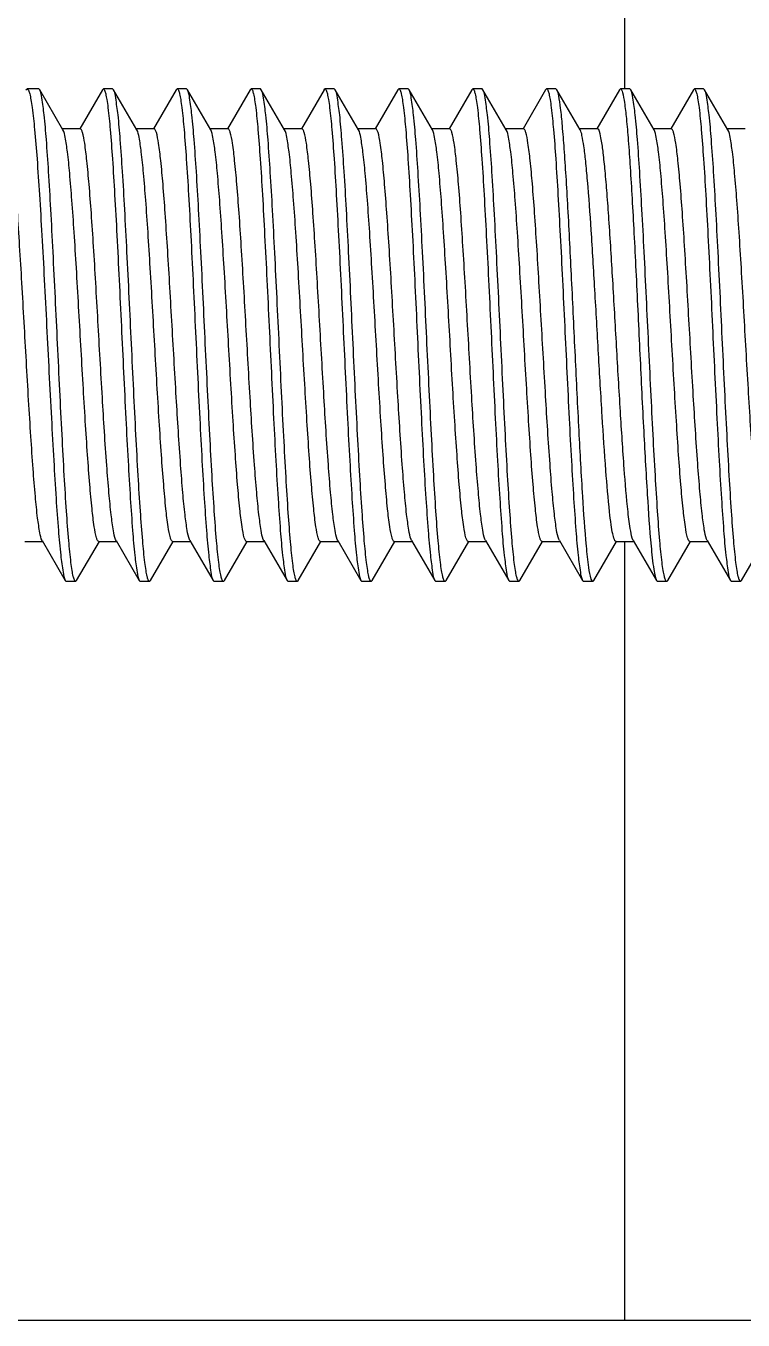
# Model space of a CAD drawing. Extents: x 27938 to 1042331, y -235042 to 1535213.
# Drawn here: x 704591.8 to 704721.3, y 745206.8 to 745440.6 of the extents above; entities that cross this region are included whole.
import ezdxf

# ---------------------------------------------------------------- set-up
doc = ezdxf.new("R2010")
doc.units = 0
doc.header["$LTSCALE"] = 1000
doc.header["$MEASUREMENT"] = 0

msp = doc.modelspace()

# ---------------------------------------------------------------- linework, layer by layer
at = {"linetype": 'Continuous'}
for p, q in [((704699.99, 745429.21), (704699.99, 745562.67)), ((704591.79, 745429.02), (704592, 745429.21)), ((704594.1, 745429.21), (704592, 745429.21)), ((704594.1, 745429.21), (704592, 745429.21)), ((704592, 745429.21), (704592.03, 745429.2)), ((704594.28, 745429.06), (704594.1, 745429.21)), ((704598.49, 745421.82), (704594.28, 745429.06)), ((704605.6, 745429.06), (704601.51, 745422)), ((704605.6, 745429.06), (704605.78, 745429.21)), ((704607.45, 745429.21), (704605.78, 745429.21)), ((704607.45, 745429.21), (704605.78, 745429.21)), ((704605.78, 745429.21), (704605.8, 745429.2)), ((704607.62, 745429.06), (704607.45, 745429.21)), ((704611.83, 745421.82), (704607.62, 745429.06)), ((704618.95, 745429.06), (704614.86, 745422)), ((704618.95, 745429.06), (704619.12, 745429.21)), ((704620.79, 745429.21), (704619.12, 745429.21)), ((704620.79, 745429.21), (704619.12, 745429.21)), ((704619.12, 745429.21), (704619.15, 745429.2)), ((704620.97, 745429.06), (704620.79, 745429.21)), ((704625.18, 745421.82), (704620.97, 745429.06)), ((704632.29, 745429.06), (704628.2, 745422)), ((704632.29, 745429.06), (704632.47, 745429.21)), ((704634.14, 745429.21), (704632.47, 745429.21)), ((704634.14, 745429.21), (704632.47, 745429.21)), ((704632.47, 745429.21), (704632.49, 745429.2)), ((704634.31, 745429.06), (704634.14, 745429.21)), ((704638.52, 745421.82), (704634.31, 745429.06)), ((704645.64, 745429.06), (704641.55, 745422)), ((704645.64, 745429.06), (704645.81, 745429.21)), ((704647.49, 745429.21), (704645.81, 745429.21)), ((704647.49, 745429.21), (704645.81, 745429.21)), ((704645.81, 745429.21), (704645.84, 745429.2)), ((704647.66, 745429.06), (704647.49, 745429.21)), ((704651.87, 745421.82), (704647.66, 745429.06)), ((704658.99, 745429.06), (704654.9, 745422)), ((704658.99, 745429.06), (704659.16, 745429.21)), ((704660.83, 745429.21), (704659.16, 745429.21)), ((704660.83, 745429.21), (704659.16, 745429.21)), ((704659.16, 745429.21), (704659.19, 745429.2)), ((704661.01, 745429.06), (704660.83, 745429.21)), ((704665.22, 745421.82), (704661.01, 745429.06)), ((704672.33, 745429.06), (704668.24, 745422)), ((704672.33, 745429.06), (704672.51, 745429.21)), ((704674.18, 745429.21), (704672.51, 745429.21)), ((704674.18, 745429.21), (704672.51, 745429.21)), ((704672.51, 745429.21), (704672.53, 745429.2)), ((704674.35, 745429.06), (704674.18, 745429.21)), ((704678.56, 745421.82), (704674.35, 745429.06)), ((704685.68, 745429.06), (704681.59, 745422)), ((704685.68, 745429.06), (704685.85, 745429.21)), ((704687.52, 745429.21), (704685.85, 745429.21)), ((704687.52, 745429.21), (704685.85, 745429.21)), ((704685.85, 745429.21), (704685.88, 745429.2)), ((704687.7, 745429.06), (704687.52, 745429.21)), ((704691.91, 745421.82), (704687.7, 745429.06)), ((704699.02, 745429.06), (704694.93, 745422)), ((704699.02, 745429.06), (704699.2, 745429.21)), ((704700.87, 745429.21), (704699.2, 745429.21)), ((704700.87, 745429.21), (704699.2, 745429.21)), ((704699.2, 745429.21), (704699.22, 745429.2)), ((704701.05, 745429.06), (704700.87, 745429.21)), ((704705.26, 745421.82), (704701.05, 745429.06)), ((704712.37, 745429.06), (704708.28, 745422)), ((704712.37, 745429.06), (704712.55, 745429.21)), ((704714.22, 745429.21), (704712.55, 745429.21)), ((704714.22, 745429.21), (704712.55, 745429.21)), ((704712.55, 745429.21), (704712.57, 745429.2)), ((704714.39, 745429.06), (704714.22, 745429.21)), ((704718.6, 745421.82), (704714.39, 745429.06)), ((704601.61, 745422), (704598.38, 745422)), ((704614.96, 745422), (704611.73, 745422)), ((704628.31, 745422), (704625.07, 745422)), ((704641.65, 745422), (704638.42, 745422)), ((704655, 745422), (704651.77, 745422)), ((704668.35, 745422), (704665.11, 745422)), ((704681.69, 745422), (704678.46, 745422)), ((704695.04, 745422), (704691.81, 745422)), ((704708.38, 745422), (704705.15, 745422)), ((704721.73, 745422), (704718.5, 745422)), ((704591.6, 745347.42), (704594.83, 745347.42)), ((704594.73, 745347.6), (704598.91, 745340.39)), ((704600.95, 745340.38), (704605.06, 745347.44)), ((704604.95, 745347.44), (704608.18, 745347.44)), ((704608.08, 745347.62), (704608, 745347.79)), ((704608.08, 745347.62), (704612.27, 745340.38)), ((704614.29, 745340.38), (704618.4, 745347.44)), ((704618.3, 745347.44), (704621.53, 745347.44)), ((704621.43, 745347.62), (704621.34, 745347.8)), ((704621.43, 745347.62), (704625.62, 745340.38)), ((704627.64, 745340.38), (704631.75, 745347.44)), ((704631.64, 745347.44), (704634.88, 745347.44)), ((704634.77, 745347.62), (704634.68, 745347.81)), ((704634.77, 745347.62), (704638.97, 745340.38)), ((704640.99, 745340.38), (704645.09, 745347.44)), ((704644.99, 745347.44), (704648.22, 745347.44)), ((704648.12, 745347.62), (704648.03, 745347.81)), ((704648.12, 745347.62), (704652.31, 745340.38)), ((704654.33, 745340.38), (704658.44, 745347.44)), ((704658.34, 745347.44), (704661.57, 745347.44)), ((704661.46, 745347.62), (704661.37, 745347.82)), ((704661.46, 745347.62), (704665.66, 745340.38)), ((704667.68, 745340.38), (704671.79, 745347.44)), ((704671.68, 745347.44), (704674.91, 745347.44)), ((704674.81, 745347.62), (704674.71, 745347.83)), ((704674.81, 745347.62), (704679, 745340.38)), ((704681.03, 745340.38), (704685.13, 745347.44)), ((704685.03, 745347.44), (704688.26, 745347.44)), ((704688.16, 745347.62), (704688.05, 745347.84)), ((704688.16, 745347.62), (704692.35, 745340.38)), ((704694.37, 745340.38), (704698.48, 745347.44)), ((704698.37, 745347.44), (704701.61, 745347.44)), ((704699.99, 745206.77), (704699.99, 745347.44)), ((704701.5, 745347.62), (704705.7, 745340.38)), ((704707.72, 745340.38), (704711.83, 745347.44)), ((704711.72, 745347.44), (704714.95, 745347.44)), ((704714.85, 745347.62), (704714.74, 745347.86)), ((704714.85, 745347.62), (704719.04, 745340.38)), ((704721.06, 745340.38), (704725.17, 745347.44)), ((704598.91, 745340.39), (704599.09, 745340.23)), ((704600.77, 745340.23), (704599.09, 745340.23)), ((704600.77, 745340.23), (704599.09, 745340.23)), ((704600.77, 745340.23), (704600.75, 745340.24)), ((704600.95, 745340.38), (704600.77, 745340.23)), ((704612.27, 745340.38), (704612.45, 745340.23)), ((704614.12, 745340.23), (704612.45, 745340.23)), ((704614.12, 745340.23), (704612.45, 745340.23)), ((704614.12, 745340.23), (704614.1, 745340.24)), ((704614.29, 745340.38), (704614.12, 745340.23)), ((704625.62, 745340.38), (704625.79, 745340.23)), ((704627.47, 745340.23), (704625.79, 745340.23)), ((704627.47, 745340.23), (704625.79, 745340.23)), ((704627.47, 745340.23), (704627.44, 745340.24)), ((704627.64, 745340.38), (704627.47, 745340.23)), ((704638.97, 745340.38), (704639.14, 745340.23)), ((704640.81, 745340.23), (704639.14, 745340.23)), ((704640.81, 745340.23), (704639.14, 745340.23)), ((704640.99, 745340.38), (704640.93, 745340.3)), ((704652.31, 745340.38), (704652.49, 745340.23)), ((704654.16, 745340.23), (704652.49, 745340.23)), ((704654.16, 745340.23), (704652.49, 745340.23)), ((704654.16, 745340.23), (704654.13, 745340.24)), ((704654.33, 745340.38), (704654.16, 745340.23)), ((704665.66, 745340.38), (704665.83, 745340.23)), ((704667.51, 745340.23), (704665.83, 745340.23)), ((704667.51, 745340.23), (704665.83, 745340.23)), ((704667.51, 745340.23), (704667.48, 745340.24)), ((704667.68, 745340.38), (704667.51, 745340.23)), ((704679, 745340.38), (704679.18, 745340.23)), ((704680.85, 745340.23), (704679.18, 745340.23)), ((704680.85, 745340.23), (704679.18, 745340.23)), ((704680.85, 745340.23), (704680.83, 745340.24)), ((704681.03, 745340.38), (704680.85, 745340.23)), ((704692.35, 745340.38), (704692.53, 745340.23)), ((704694.2, 745340.23), (704692.53, 745340.23)), ((704694.2, 745340.23), (704692.53, 745340.23)), ((704694.37, 745340.38), (704694.2, 745340.23)), ((704705.7, 745340.38), (704705.87, 745340.23)), ((704707.54, 745340.23), (704705.87, 745340.23)), ((704707.54, 745340.23), (704705.87, 745340.23)), ((704707.54, 745340.23), (704707.52, 745340.24)), ((704707.72, 745340.38), (704707.54, 745340.23)), ((704719.04, 745340.38), (704719.22, 745340.23)), ((704720.89, 745340.23), (704719.22, 745340.23)), ((704720.89, 745340.23), (704719.22, 745340.23)), ((704720.89, 745340.23), (704720.87, 745340.24)), ((704721.06, 745340.38), (704720.89, 745340.23)), ((701386.55, 745206.77), (704742.35, 745206.77))]:
    msp.add_line(p, q, dxfattribs=at)
for points, knots in [([(704592.03, 745429.2), (704592.14, 745429.18), (704592.33, 745428.83), (704592.52, 745428.2), (704592.73, 745427.13), (704593.05, 745425), (704593.42, 745421.43), (704593.84, 745416.19), (704594.27, 745409.81), (704594.69, 745402.53), (704595.12, 745394.6), (704595.68, 745383.59), (704596.23, 745372.7), (704596.8, 745362.32), (704597.2, 745355.57), (704597.62, 745349.88), (704597.99, 745345.41), (704598.42, 745342.42), (704598.65, 745340.84), (704598.91, 745340.39)], [0, 0, 0, 0, 0.003757, 0.011459, 0.023431, 0.039645, 0.084295, 0.143914, 0.216389, 0.299127, 0.389148, 0.483213, 0.6699, 0.755792, 0.832518, 0.897325, 0.947898, 0.982465, 1, 1, 1, 1]), ([(704600.75, 745340.24), (704600.65, 745340.26), (704600.48, 745340.62), (704600.31, 745341.24), (704600.11, 745342.31), (704599.82, 745344.45), (704599.48, 745348.03), (704599.09, 745353.27), (704598.7, 745359.65), (704598.31, 745366.94), (704597.91, 745374.87), (704597.38, 745385.9), (704596.86, 745396.79), (704596.32, 745407.17), (704595.93, 745413.92), (704595.53, 745419.61), (704595.18, 745424.06), (704594.75, 745427.04), (704594.53, 745428.61), (704594.28, 745429.06)], [0, 0, 0, 0, 0.003606, 0.011247, 0.023193, 0.039402, 0.084085, 0.143775, 0.216346, 0.299193, 0.389328, 0.483499, 0.670339, 0.756262, 0.83298, 0.897737, 0.948216, 0.982646, 1, 1, 1, 1]), ([(704605.8, 745429.2), (704605.9, 745429.18), (704606.07, 745428.82), (704606.24, 745428.2), (704606.44, 745427.13), (704606.73, 745424.99), (704607.07, 745421.41), (704607.46, 745416.17), (704607.85, 745409.79), (704608.24, 745402.5), (704608.64, 745394.57), (704609.17, 745383.55), (704609.68, 745372.65), (704610.23, 745362.28), (704610.62, 745355.53), (704611.02, 745349.84), (704611.37, 745345.38), (704611.8, 745342.41), (704612.01, 745340.83), (704612.27, 745340.38)], [0, 0, 0, 0, 0.003609, 0.011254, 0.023202, 0.039414, 0.084098, 0.143785, 0.216347, 0.299182, 0.389307, 0.483468, 0.670283, 0.756201, 0.832921, 0.897684, 0.948173, 0.982621, 1, 1, 1, 1]), ([(704614.1, 745340.24), (704613.99, 745340.26), (704613.83, 745340.62), (704613.65, 745341.24), (704613.46, 745342.31), (704613.17, 745344.45), (704612.83, 745348.03), (704612.44, 745353.27), (704612.05, 745359.65), (704611.65, 745366.94), (704611.25, 745374.88), (704610.73, 745385.9), (704610.21, 745396.79), (704609.67, 745407.17), (704609.28, 745413.92), (704608.88, 745419.61), (704608.52, 745424.06), (704608.1, 745427.04), (704607.88, 745428.61), (704607.62, 745429.06)], [0, 0, 0, 0, 0.003606, 0.011248, 0.023196, 0.039406, 0.08409, 0.14378, 0.216353, 0.299202, 0.389339, 0.483509, 0.670349, 0.756274, 0.832992, 0.897745, 0.94822, 0.982647, 1, 1, 1, 1]), ([(704619.15, 745429.2), (704619.25, 745429.18), (704619.42, 745428.82), (704619.59, 745428.2), (704619.78, 745427.13), (704620.07, 745424.99), (704620.41, 745421.41), (704620.8, 745416.17), (704621.2, 745409.79), (704621.59, 745402.5), (704621.99, 745394.57), (704622.52, 745383.55), (704623.03, 745372.65), (704623.58, 745362.28), (704623.97, 745355.53), (704624.37, 745349.84), (704624.72, 745345.38), (704625.14, 745342.41), (704625.36, 745340.83), (704625.62, 745340.38)], [0, 0, 0, 0, 0.00361, 0.011255, 0.023203, 0.039413, 0.084095, 0.143779, 0.21634, 0.299177, 0.389304, 0.483466, 0.67028, 0.7562, 0.832922, 0.897683, 0.948172, 0.982621, 1, 1, 1, 1]), ([(704627.44, 745340.24), (704627.34, 745340.26), (704627.17, 745340.62), (704627, 745341.24), (704626.8, 745342.31), (704626.51, 745344.45), (704626.17, 745348.03), (704625.79, 745353.27), (704625.39, 745359.65), (704625, 745366.94), (704624.6, 745374.88), (704624.07, 745385.9), (704623.56, 745396.79), (704623.01, 745407.17), (704622.62, 745413.92), (704622.22, 745419.61), (704621.87, 745424.06), (704621.44, 745427.04), (704621.23, 745428.61), (704620.97, 745429.06)], [0, 0, 0, 0, 0.003608, 0.011252, 0.023201, 0.039413, 0.084102, 0.143795, 0.216368, 0.299214, 0.389348, 0.483518, 0.670348, 0.756266, 0.832983, 0.897738, 0.948215, 0.982646, 1, 1, 1, 1]), ([(704632.49, 745429.2), (704632.6, 745429.18), (704632.76, 745428.82), (704632.94, 745428.2), (704633.13, 745427.12), (704633.42, 745424.99), (704633.76, 745421.41), (704634.15, 745416.17), (704634.54, 745409.78), (704634.94, 745402.5), (704635.33, 745394.57), (704635.86, 745383.55), (704636.38, 745372.65), (704636.92, 745362.28), (704637.31, 745355.52), (704637.71, 745349.84), (704638.07, 745345.38), (704638.49, 745342.41), (704638.71, 745340.83), (704638.97, 745340.38)], [0, 0, 0, 0, 0.003613, 0.011263, 0.023216, 0.039432, 0.084123, 0.143814, 0.216379, 0.299214, 0.389334, 0.48349, 0.670297, 0.756209, 0.832924, 0.897683, 0.948172, 0.982621, 1, 1, 1, 1]), ([(704640.81, 745340.23), (704640.72, 745340.23), (704640.53, 745340.57), (704640.37, 745341.15), (704640.17, 745342.18), (704639.88, 745344.27), (704639.54, 745347.81), (704639.15, 745353.01), (704638.76, 745359.37), (704638.36, 745366.66), (704637.96, 745374.6), (704637.56, 745382.91), (704637.16, 745391.29), (704636.77, 745399.43), (704636.37, 745407.03), (704635.98, 745413.83), (704635.57, 745419.55), (704635.22, 745424.03), (704634.79, 745427.02), (704634.57, 745428.61), (704634.31, 745429.06)], [0, 0, 0, 0, 0.00322, 0.0104, 0.021911, 0.037724, 0.081755, 0.140992, 0.213311, 0.2961, 0.386351, 0.480779, 0.575948, 0.668406, 0.754791, 0.831959, 0.897113, 0.947909, 0.982553, 1, 1, 1, 1]), ([(704645.84, 745429.2), (704645.94, 745429.18), (704646.11, 745428.82), (704646.28, 745428.2), (704646.48, 745427.13), (704646.77, 745424.99), (704647.11, 745421.41), (704647.5, 745416.17), (704647.89, 745409.79), (704648.28, 745402.5), (704648.68, 745394.57), (704649.21, 745383.55), (704649.72, 745372.65), (704650.27, 745362.28), (704650.66, 745355.52), (704651.06, 745349.84), (704651.41, 745345.38), (704651.84, 745342.41), (704652.05, 745340.83), (704652.31, 745340.38)], [0, 0, 0, 0, 0.003611, 0.011258, 0.023208, 0.03942, 0.084105, 0.14379, 0.216353, 0.299191, 0.389315, 0.483472, 0.67029, 0.756211, 0.83293, 0.897689, 0.948176, 0.982622, 1, 1, 1, 1]), ([(704654.13, 745340.24), (704654.03, 745340.26), (704653.86, 745340.62), (704653.69, 745341.24), (704653.5, 745342.31), (704653.21, 745344.45), (704652.87, 745348.02), (704652.48, 745353.27), (704652.09, 745359.65), (704651.69, 745366.94), (704651.29, 745374.87), (704650.76, 745385.9), (704650.25, 745396.79), (704649.71, 745407.17), (704649.32, 745413.92), (704648.91, 745419.61), (704648.56, 745424.06), (704648.14, 745427.04), (704647.92, 745428.61), (704647.66, 745429.06)], [0, 0, 0, 0, 0.003604, 0.011244, 0.023189, 0.039398, 0.084082, 0.143773, 0.216343, 0.29919, 0.389329, 0.483504, 0.67034, 0.756264, 0.832985, 0.897741, 0.948217, 0.982646, 1, 1, 1, 1]), ([(704659.19, 745429.2), (704659.29, 745429.18), (704659.46, 745428.82), (704659.63, 745428.2), (704659.82, 745427.13), (704660.11, 745424.99), (704660.45, 745421.41), (704660.84, 745416.17), (704661.23, 745409.79), (704661.63, 745402.5), (704662.03, 745394.57), (704662.55, 745383.55), (704663.07, 745372.65), (704663.61, 745362.28), (704664, 745355.53), (704664.41, 745349.84), (704664.76, 745345.38), (704665.18, 745342.41), (704665.4, 745340.83), (704665.66, 745340.38)], [0, 0, 0, 0, 0.003611, 0.011257, 0.023207, 0.039418, 0.084101, 0.143787, 0.21635, 0.299186, 0.389306, 0.483464, 0.670281, 0.756199, 0.832917, 0.89768, 0.948171, 0.982621, 1, 1, 1, 1]), ([(704667.48, 745340.24), (704667.38, 745340.26), (704667.21, 745340.62), (704667.04, 745341.24), (704666.84, 745342.31), (704666.55, 745344.45), (704666.21, 745348.03), (704665.82, 745353.27), (704665.43, 745359.65), (704665.04, 745366.94), (704664.64, 745374.87), (704664.11, 745385.9), (704663.6, 745396.79), (704663.05, 745407.17), (704662.66, 745413.92), (704662.26, 745419.61), (704661.91, 745424.06), (704661.48, 745427.04), (704661.27, 745428.61), (704661.01, 745429.06)], [0, 0, 0, 0, 0.003605, 0.011246, 0.023191, 0.0394, 0.084084, 0.143776, 0.216347, 0.299194, 0.38933, 0.483503, 0.670342, 0.756264, 0.832983, 0.89774, 0.948218, 0.982647, 1, 1, 1, 1]), ([(704672.53, 745429.2), (704672.64, 745429.18), (704672.8, 745428.82), (704672.97, 745428.2), (704673.17, 745427.13), (704673.46, 745424.99), (704673.8, 745421.41), (704674.19, 745416.17), (704674.58, 745409.79), (704674.98, 745402.5), (704675.37, 745394.57), (704675.9, 745383.55), (704676.42, 745372.65), (704676.96, 745362.28), (704677.35, 745355.53), (704677.75, 745349.84), (704678.1, 745345.38), (704678.53, 745342.41), (704678.75, 745340.83), (704679, 745340.38)], [0, 0, 0, 0, 0.00361, 0.011256, 0.023205, 0.039417, 0.084101, 0.143788, 0.216352, 0.299186, 0.389308, 0.483468, 0.670285, 0.756201, 0.83292, 0.897682, 0.948173, 0.982622, 1, 1, 1, 1]), ([(704680.83, 745340.24), (704680.72, 745340.26), (704680.56, 745340.62), (704680.38, 745341.24), (704680.19, 745342.31), (704679.9, 745344.45), (704679.56, 745348.03), (704679.17, 745353.27), (704678.78, 745359.65), (704678.38, 745366.94), (704677.99, 745374.87), (704677.46, 745385.9), (704676.94, 745396.79), (704676.4, 745407.17), (704676.01, 745413.92), (704675.61, 745419.61), (704675.25, 745424.06), (704674.83, 745427.04), (704674.61, 745428.61), (704674.35, 745429.06)], [0, 0, 0, 0, 0.003606, 0.011247, 0.023193, 0.039402, 0.084085, 0.143775, 0.216347, 0.299194, 0.389328, 0.483499, 0.670339, 0.756262, 0.83298, 0.897737, 0.948216, 0.982646, 1, 1, 1, 1]), ([(704685.88, 745429.2), (704685.98, 745429.18), (704686.15, 745428.82), (704686.32, 745428.2), (704686.52, 745427.13), (704686.8, 745424.99), (704687.15, 745421.41), (704687.53, 745416.17), (704687.93, 745409.79), (704688.32, 745402.5), (704688.72, 745394.57), (704689.25, 745383.55), (704689.76, 745372.65), (704690.31, 745362.28), (704690.7, 745355.53), (704691.1, 745349.84), (704691.45, 745345.38), (704691.87, 745342.41), (704692.09, 745340.83), (704692.35, 745340.38)], [0, 0, 0, 0, 0.003609, 0.011254, 0.023202, 0.039413, 0.084098, 0.143785, 0.216347, 0.299181, 0.389307, 0.483468, 0.670283, 0.7562, 0.832921, 0.897683, 0.948173, 0.982621, 1, 1, 1, 1]), ([(704693.05, 745346.6), (704692.77, 745349.58), (704692.3, 745356.52), (704691.67, 745367.97), (704691.03, 745381.06), (704690.4, 745394.51), (704689.85, 745405.35), (704689.39, 745413.2), (704689.07, 745418.13), (704688.74, 745422.23), (704688.44, 745425.43), (704688.1, 745427.58), (704687.89, 745428.72), (704687.7, 745429.06)], [0, 0, 0, 0, 0.108797, 0.252163, 0.416078, 0.584483, 0.740878, 0.809691, 0.869935, 0.920138, 0.959081, 0.985857, 1, 1, 1, 1]), ([(704699.22, 745429.2), (704699.31, 745429.18), (704699.45, 745428.93), (704699.7, 745428.14), (704699.98, 745426.36), (704700.3, 745423.5), (704700.63, 745419.59), (704700.97, 745414.79), (704701.3, 745409.2), (704701.64, 745402.97), (704702.1, 745393.87), (704702.65, 745382.2), (704703.3, 745368.7), (704703.95, 745356.86), (704704.44, 745349.68), (704704.72, 745346.6)], [0, 0, 0, 0, 0.003066, 0.009179, 0.031386, 0.066684, 0.114239, 0.172843, 0.240983, 0.316896, 0.398604, 0.570787, 0.739704, 0.887881, 1, 1, 1, 1]), ([(704707.52, 745340.24), (704707.42, 745340.26), (704707.25, 745340.62), (704707.08, 745341.24), (704706.88, 745342.31), (704706.59, 745344.45), (704706.25, 745348.03), (704705.86, 745353.27), (704705.47, 745359.65), (704705.07, 745366.94), (704704.68, 745374.88), (704704.15, 745385.9), (704703.63, 745396.8), (704703.09, 745407.17), (704702.7, 745413.92), (704702.3, 745419.61), (704701.95, 745424.06), (704701.52, 745427.04), (704701.3, 745428.61), (704701.05, 745429.06)], [0, 0, 0, 0, 0.003608, 0.011253, 0.023202, 0.039415, 0.084106, 0.143801, 0.216374, 0.299221, 0.389354, 0.483524, 0.670354, 0.756271, 0.832987, 0.89774, 0.948216, 0.982646, 1, 1, 1, 1]), ([(704712.57, 745429.2), (704712.67, 745429.18), (704712.84, 745428.82), (704713.01, 745428.2), (704713.21, 745427.12), (704713.5, 745424.99), (704713.84, 745421.41), (704714.23, 745416.17), (704714.62, 745409.79), (704715.01, 745402.5), (704715.41, 745394.57), (704715.94, 745383.55), (704716.45, 745372.65), (704717, 745362.28), (704717.39, 745355.53), (704717.79, 745349.84), (704718.14, 745345.38), (704718.57, 745342.41), (704718.78, 745340.83), (704719.04, 745340.38)], [0, 0, 0, 0, 0.003613, 0.011262, 0.023215, 0.039429, 0.084119, 0.143808, 0.216372, 0.299207, 0.389327, 0.483483, 0.670291, 0.756204, 0.832921, 0.897681, 0.948171, 0.982621, 1, 1, 1, 1]), ([(704720.87, 745340.24), (704720.76, 745340.26), (704720.6, 745340.62), (704720.42, 745341.24), (704720.23, 745342.31), (704719.94, 745344.45), (704719.6, 745348.02), (704719.21, 745353.27), (704718.82, 745359.65), (704718.42, 745366.94), (704718.02, 745374.87), (704717.5, 745385.9), (704716.98, 745396.79), (704716.44, 745407.17), (704716.05, 745413.92), (704715.65, 745419.61), (704715.29, 745424.06), (704714.87, 745427.04), (704714.65, 745428.61), (704714.39, 745429.06)], [0, 0, 0, 0, 0.003604, 0.011244, 0.023189, 0.039397, 0.084077, 0.143765, 0.216335, 0.299184, 0.389325, 0.4835, 0.670337, 0.756263, 0.832984, 0.89774, 0.948216, 0.982646, 1, 1, 1, 1]), ([(704594.73, 745347.6), (704594.49, 745348.01), (704594.24, 745349.42), (704593.83, 745352.06), (704593.46, 745355.93), (704593.06, 745360.84), (704592.67, 745366.63), (704592.12, 745375.47), (704591.61, 745384.72), (704591.08, 745394.03), (704590.68, 745400.69), (704590.28, 745406.79), (704589.89, 745412.1), (704589.5, 745416.45), (704589.14, 745419.65), (704588.79, 745421.62), (704588.53, 745422.48), (704588.33, 745422.74), (704588.25, 745422.74)], [0, 0, 0, 0, 0.019043, 0.055063, 0.107001, 0.173025, 0.250754, 0.337372, 0.524516, 0.618282, 0.707667, 0.789473, 0.860794, 0.919118, 0.962435, 0.989361, 0.996538, 1, 1, 1, 1]), ([(704608, 745347.79), (704607.79, 745348.29), (704607.52, 745349.79), (704607.13, 745352.6), (704606.76, 745356.54), (704606.2, 745363.61), (704605.56, 745373.97), (704604.94, 745384.96), (704604.42, 745394.06), (704604.03, 745400.55), (704603.64, 745406.48), (704603.25, 745411.65), (704602.86, 745415.88), (704602.5, 745418.99), (704602.15, 745420.91), (704601.89, 745421.75), (704601.7, 745422), (704601.61, 745422)], [0, 0, 0, 0, 0.022063, 0.06049, 0.11412, 0.18113, 0.345581, 0.531057, 0.623641, 0.711784, 0.792398, 0.862665, 0.920141, 0.962854, 0.989435, 0.996539, 1, 1, 1, 1]), ([(704621.34, 745347.8), (704621.13, 745348.31), (704620.86, 745349.81), (704620.47, 745352.62), (704620.1, 745356.57), (704619.55, 745363.65), (704618.91, 745374), (704618.28, 745384.99), (704617.76, 745394.08), (704617.37, 745400.57), (704616.98, 745406.5), (704616.6, 745411.66), (704616.21, 745415.89), (704615.85, 745418.99), (704615.5, 745420.91), (704615.24, 745421.75), (704615.05, 745422), (704614.96, 745422)], [0, 0, 0, 0, 0.022202, 0.060746, 0.114464, 0.181532, 0.346016, 0.531431, 0.623962, 0.712042, 0.792591, 0.862796, 0.920218, 0.962889, 0.989444, 0.996541, 1, 1, 1, 1]), ([(704634.68, 745347.81), (704634.47, 745348.32), (704634.2, 745349.83), (704633.82, 745352.65), (704633.45, 745356.61), (704632.89, 745363.68), (704632.25, 745374.04), (704631.63, 745385.02), (704631.11, 745394.11), (704630.72, 745400.59), (704630.33, 745406.51), (704629.94, 745411.67), (704629.55, 745415.9), (704629.2, 745419), (704628.85, 745420.91), (704628.59, 745421.75), (704628.39, 745422), (704628.31, 745422)], [0, 0, 0, 0, 0.022341, 0.061001, 0.114807, 0.181934, 0.346451, 0.531804, 0.624281, 0.7123, 0.792784, 0.862927, 0.920295, 0.962925, 0.989453, 0.996544, 1, 1, 1, 1]), ([(704648.03, 745347.81), (704647.82, 745348.33), (704647.55, 745349.85), (704647.16, 745352.68), (704646.79, 745356.64), (704646.23, 745363.72), (704645.59, 745374.08), (704644.97, 745385.06), (704644.45, 745394.14), (704644.06, 745400.61), (704643.67, 745406.53), (704643.29, 745411.68), (704642.9, 745415.9), (704642.54, 745419), (704642.19, 745420.91), (704641.93, 745421.75), (704641.74, 745422), (704641.65, 745422)], [0, 0, 0, 0, 0.02248, 0.061256, 0.11515, 0.182336, 0.346885, 0.532177, 0.624601, 0.712557, 0.792976, 0.863058, 0.920372, 0.96296, 0.989462, 0.996546, 1, 1, 1, 1]), ([(704661.37, 745347.82), (704661.16, 745348.35), (704660.89, 745349.87), (704660.5, 745352.7), (704660.13, 745356.67), (704659.58, 745363.76), (704658.94, 745374.11), (704658.32, 745385.09), (704657.8, 745394.16), (704657.41, 745400.63), (704657.02, 745406.55), (704656.63, 745411.69), (704656.25, 745415.91), (704655.89, 745419), (704655.54, 745420.91), (704655.28, 745421.75), (704655.09, 745422), (704655, 745422)], [0, 0, 0, 0, 0.022619, 0.06151, 0.115493, 0.182737, 0.347318, 0.53255, 0.624919, 0.712813, 0.793168, 0.863188, 0.920449, 0.962995, 0.989471, 0.996548, 1, 1, 1, 1]), ([(704674.71, 745347.83), (704674.5, 745348.36), (704674.23, 745349.89), (704673.85, 745352.73), (704673.48, 745356.71), (704672.92, 745363.79), (704672.28, 745374.15), (704671.66, 745385.12), (704671.14, 745394.19), (704670.75, 745400.66), (704670.36, 745406.56), (704669.98, 745411.7), (704669.59, 745415.92), (704669.23, 745419.01), (704668.88, 745420.92), (704668.62, 745421.75), (704668.43, 745422), (704668.35, 745422)], [0, 0, 0, 0, 0.022758, 0.061765, 0.115835, 0.183137, 0.34775, 0.532922, 0.625237, 0.713069, 0.79336, 0.863318, 0.920525, 0.96303, 0.98948, 0.99655, 1, 1, 1, 1]), ([(704688.05, 745347.84), (704687.85, 745348.37), (704687.57, 745349.91), (704687.19, 745352.76), (704686.82, 745356.74), (704686.27, 745363.83), (704685.63, 745374.18), (704685.01, 745385.16), (704684.48, 745394.22), (704684.09, 745400.68), (704683.71, 745406.58), (704683.32, 745411.72), (704682.94, 745415.92), (704682.58, 745419.01), (704682.23, 745420.92), (704681.97, 745421.75), (704681.78, 745422), (704681.69, 745422)], [0, 0, 0, 0, 0.022896, 0.062019, 0.116177, 0.183537, 0.348182, 0.533293, 0.625555, 0.713325, 0.793551, 0.863448, 0.920602, 0.963066, 0.989489, 0.996553, 1, 1, 1, 1]), ([(704700.56, 745352.77), (704700.27, 745355.37), (704699.79, 745361.42), (704699.14, 745371.39), (704698.48, 745382.77), (704697.83, 745394.34), (704697.26, 745403.57), (704696.79, 745410.13), (704696.45, 745414.15), (704696.13, 745417.34), (704695.8, 745419.83), (704695.51, 745421.1), (704695.24, 745422), (704695.04, 745422)], [0, 0, 0, 0, 0.112686, 0.261594, 0.431242, 0.603931, 0.761639, 0.829631, 0.887941, 0.935059, 0.969794, 0.991369, 1, 1, 1, 1]), ([(704714.74, 745347.86), (704714.53, 745348.4), (704714.26, 745349.94), (704713.88, 745352.82), (704713.51, 745356.81), (704712.95, 745363.91), (704712.31, 745374.26), (704711.69, 745385.22), (704711.17, 745394.27), (704710.78, 745400.72), (704710.4, 745406.61), (704710.01, 745411.74), (704709.63, 745415.94), (704709.27, 745419.02), (704708.92, 745420.92), (704708.66, 745421.75), (704708.47, 745422), (704708.38, 745422)], [0, 0, 0, 0, 0.023173, 0.062527, 0.116859, 0.184335, 0.349044, 0.534034, 0.626189, 0.713835, 0.793933, 0.863707, 0.920754, 0.963136, 0.989507, 0.996557, 1, 1, 1, 1]), ([(704604.95, 745347.44), (704604.86, 745347.44), (704604.67, 745347.7), (704604.41, 745348.56), (704604.05, 745350.53), (704603.69, 745353.71), (704603.29, 745358.05), (704602.9, 745363.33), (704602.51, 745369.38), (704602.11, 745375.99), (704601.59, 745385.21), (704601.07, 745394.35), (704600.53, 745403.08), (704600.14, 745408.79), (704599.74, 745413.62), (704599.38, 745417.44), (704598.97, 745420.03), (704598.72, 745421.41), (704598.49, 745421.82)], [0, 0, 0, 0, 0.003515, 0.010772, 0.037949, 0.081609, 0.140308, 0.211978, 0.294061, 0.383612, 0.477415, 0.664253, 0.750571, 0.827952, 0.893624, 0.945254, 0.981055, 1, 1, 1, 1]), ([(704618.3, 745347.44), (704618.21, 745347.44), (704618.02, 745347.7), (704617.75, 745348.56), (704617.4, 745350.53), (704617.03, 745353.71), (704616.64, 745358.05), (704616.25, 745363.33), (704615.86, 745369.38), (704615.46, 745375.99), (704614.93, 745385.21), (704614.42, 745394.35), (704613.87, 745403.08), (704613.48, 745408.79), (704613.09, 745413.62), (704612.72, 745417.44), (704612.32, 745420.03), (704612.07, 745421.41), (704611.83, 745421.82)], [0, 0, 0, 0, 0.003515, 0.010772, 0.037949, 0.081609, 0.140308, 0.211978, 0.294061, 0.383612, 0.477415, 0.664253, 0.750571, 0.827952, 0.893624, 0.945254, 0.981055, 1, 1, 1, 1]), ([(704631.64, 745347.44), (704631.56, 745347.44), (704631.36, 745347.7), (704631.1, 745348.56), (704630.74, 745350.53), (704630.38, 745353.71), (704629.99, 745358.05), (704629.6, 745363.33), (704629.2, 745369.38), (704628.81, 745375.99), (704628.28, 745385.21), (704627.76, 745394.35), (704627.22, 745403.08), (704626.83, 745408.79), (704626.43, 745413.62), (704626.07, 745417.44), (704625.66, 745420.03), (704625.42, 745421.41), (704625.18, 745421.82)], [0, 0, 0, 0, 0.003515, 0.010772, 0.037949, 0.081609, 0.140308, 0.211978, 0.294061, 0.383612, 0.477415, 0.664253, 0.750571, 0.827952, 0.893624, 0.945254, 0.981055, 1, 1, 1, 1]), ([(704644.99, 745347.44), (704644.9, 745347.44), (704644.71, 745347.7), (704644.44, 745348.56), (704644.09, 745350.53), (704643.72, 745353.71), (704643.33, 745358.05), (704642.94, 745363.33), (704642.55, 745369.38), (704642.15, 745375.99), (704641.62, 745385.21), (704641.11, 745394.35), (704640.57, 745403.08), (704640.18, 745408.79), (704639.78, 745413.62), (704639.41, 745417.44), (704639.01, 745420.03), (704638.76, 745421.41), (704638.52, 745421.82)], [0, 0, 0, 0, 0.003517, 0.010775, 0.037956, 0.081619, 0.140319, 0.211991, 0.294074, 0.383625, 0.477427, 0.664262, 0.750578, 0.827956, 0.893627, 0.945255, 0.981055, 1, 1, 1, 1]), ([(704658.34, 745347.44), (704658.25, 745347.44), (704658.05, 745347.7), (704657.79, 745348.56), (704657.43, 745350.53), (704657.07, 745353.71), (704656.68, 745358.05), (704656.29, 745363.33), (704655.89, 745369.38), (704655.5, 745375.99), (704654.97, 745385.21), (704654.46, 745394.35), (704653.91, 745403.08), (704653.52, 745408.79), (704653.12, 745413.62), (704652.76, 745417.44), (704652.36, 745420.03), (704652.11, 745421.41), (704651.87, 745421.82)], [0, 0, 0, 0, 0.003516, 0.010772, 0.037949, 0.081609, 0.140308, 0.211978, 0.294061, 0.383612, 0.477416, 0.664254, 0.750571, 0.827952, 0.893624, 0.945254, 0.981055, 1, 1, 1, 1]), ([(704671.68, 745347.44), (704671.59, 745347.44), (704671.4, 745347.7), (704671.14, 745348.56), (704670.78, 745350.53), (704670.42, 745353.71), (704670.03, 745358.05), (704669.64, 745363.33), (704669.24, 745369.38), (704668.84, 745375.99), (704668.32, 745385.21), (704667.8, 745394.35), (704667.26, 745403.08), (704666.87, 745408.79), (704666.47, 745413.62), (704666.11, 745417.44), (704665.7, 745420.03), (704665.46, 745421.41), (704665.22, 745421.82)], [0, 0, 0, 0, 0.003516, 0.010771, 0.037949, 0.081609, 0.140308, 0.211978, 0.294061, 0.383613, 0.477416, 0.664254, 0.750571, 0.827952, 0.893624, 0.945254, 0.981055, 1, 1, 1, 1]), ([(704685.03, 745347.44), (704684.94, 745347.44), (704684.75, 745347.7), (704684.48, 745348.56), (704684.13, 745350.53), (704683.76, 745353.71), (704683.37, 745358.05), (704682.98, 745363.33), (704682.59, 745369.38), (704682.19, 745375.99), (704681.66, 745385.21), (704681.15, 745394.35), (704680.6, 745403.08), (704680.21, 745408.79), (704679.82, 745413.62), (704679.45, 745417.44), (704679.05, 745420.03), (704678.8, 745421.41), (704678.56, 745421.82)], [0, 0, 0, 0, 0.003516, 0.010771, 0.037949, 0.081609, 0.140308, 0.211978, 0.294061, 0.383613, 0.477416, 0.664254, 0.750571, 0.827952, 0.893624, 0.945254, 0.981055, 1, 1, 1, 1]), ([(704697.22, 745352.77), (704696.95, 745355.25), (704696.48, 745361.02), (704695.85, 745370.54), (704695.22, 745381.44), (704694.59, 745392.66), (704693.96, 745403.1), (704693.42, 745410.85), (704692.94, 745415.91), (704692.64, 745418.63), (704692.31, 745420.51), (704692.09, 745421.51), (704691.91, 745421.82)], [0, 0, 0, 0, 0.108102, 0.250375, 0.413121, 0.580603, 0.736627, 0.866121, 0.916895, 0.956659, 0.984511, 1, 1, 1, 1]), ([(704711.72, 745347.44), (704711.63, 745347.44), (704711.44, 745347.7), (704711.17, 745348.56), (704710.82, 745350.53), (704710.46, 745353.71), (704710.06, 745358.05), (704709.67, 745363.33), (704709.28, 745369.38), (704708.88, 745375.99), (704708.35, 745385.21), (704707.84, 745394.35), (704707.3, 745403.08), (704706.91, 745408.79), (704706.51, 745413.62), (704706.15, 745417.44), (704705.74, 745420.03), (704705.49, 745421.41), (704705.26, 745421.82)], [0, 0, 0, 0, 0.003516, 0.010771, 0.037949, 0.081609, 0.140308, 0.211978, 0.294061, 0.383613, 0.477416, 0.664254, 0.750571, 0.827952, 0.893624, 0.945254, 0.981055, 1, 1, 1, 1]), ([(704725.07, 745347.44), (704724.98, 745347.44), (704724.78, 745347.7), (704724.52, 745348.56), (704724.17, 745350.53), (704723.8, 745353.71), (704723.41, 745358.05), (704723.02, 745363.33), (704722.63, 745369.38), (704722.23, 745375.99), (704721.7, 745385.21), (704721.19, 745394.35), (704720.64, 745403.08), (704720.25, 745408.79), (704719.86, 745413.62), (704719.49, 745417.44), (704719.09, 745420.03), (704718.84, 745421.41), (704718.6, 745421.82)], [0, 0, 0, 0, 0.003516, 0.010771, 0.037949, 0.081609, 0.140308, 0.211978, 0.294061, 0.383613, 0.477416, 0.664254, 0.750571, 0.827952, 0.893624, 0.945254, 0.981055, 1, 1, 1, 1]), ([(704698.37, 745347.44), (704698.23, 745347.44), (704697.97, 745348.04), (704697.75, 745348.96), (704697.46, 745350.7), (704697.31, 745352), (704697.22, 745352.77)], [0, 0, 0, 0, 0.0808, 0.272207, 0.580091, 1, 1, 1, 1]), ([(704701.5, 745347.62), (704701.21, 745348.13), (704700.95, 745349.92), (704700.69, 745351.62), (704700.56, 745352.77)], [0, 0, 0, 0, 0.338142, 1, 1, 1, 1]), ([(704693.91, 745340.64), (704693.67, 745341.32), (704693.4, 745343.33), (704693.17, 745345.31), (704693.05, 745346.6)], [0, 0, 0, 0, 0.358494, 1, 1, 1, 1]), ([(704704.72, 745346.6), (704704.85, 745345.19), (704705.03, 745343.34), (704705.4, 745341.28), (704705.57, 745340.6), (704705.7, 745340.38)], [0, 0, 0, 0, 0.673256, 0.880713, 1, 1, 1, 1]), ([(704640.93, 745340.3), (704640.91, 745340.28), (704640.88, 745340.25), (704640.83, 745340.23), (704640.81, 745340.23)], [0, 0, 0, 0, 0.558468, 1, 1, 1, 1]), ([(704694.2, 745340.23), (704694.17, 745340.23), (704694.01, 745340.31), (704693.96, 745340.5), (704693.91, 745340.64)], [0, 0, 0, 0, 0.148189, 1, 1, 1, 1])]:
    msp.add_open_spline(points, degree=3, knots=knots, dxfattribs=at)

doc.saveas('drawing.dxf')
